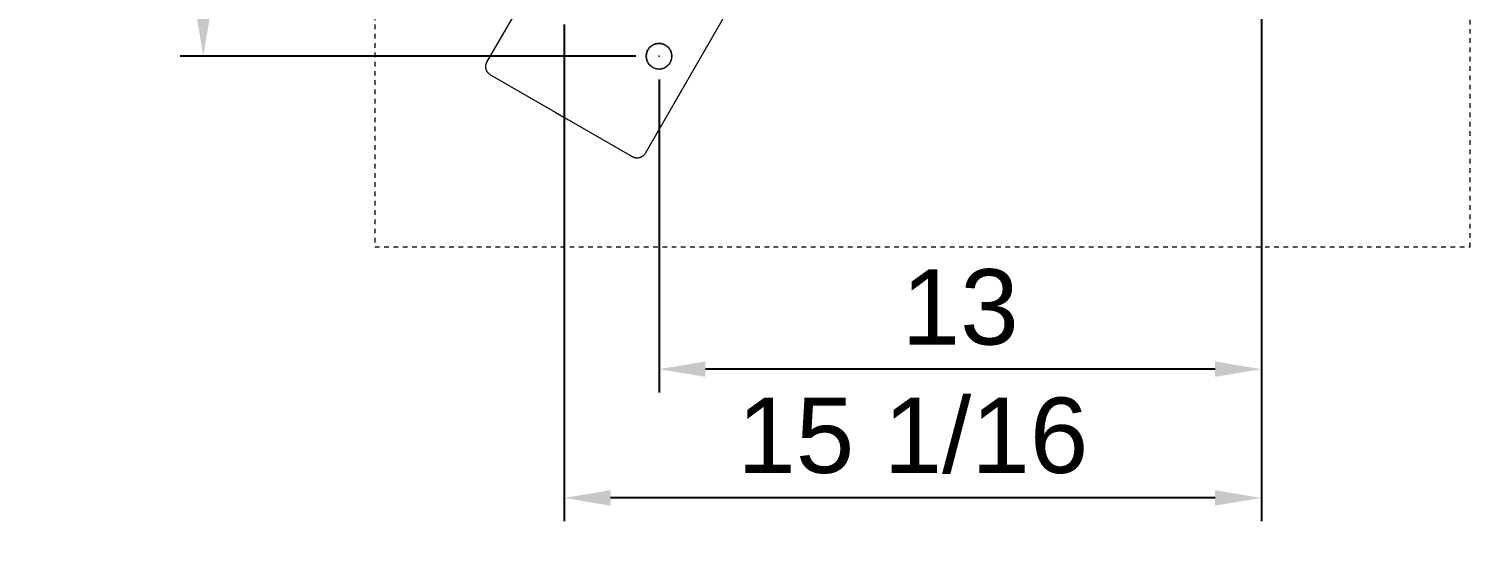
# Model space of a CAD drawing. Header units: inches. Extents: x -4 to 200, y 0 to 129.
# Drawn here: x 92.37 to 123.46, y 15.01 to 26.21 of the extents above; entities that cross this region are included whole.
import ezdxf

# ---------------------------------------------------------------- set-up
doc = ezdxf.new("R2010")
doc.units = ezdxf.units.IN
doc.header["$PDSIZE"] = -1
doc.linetypes.add('HIDDEN', pattern=[1.905, 1.27, -0.635])
for name, color, linetype, lineweight in [('ZANO_R', 7, 'Continuous', 0), ('ZANO_R_przerywana', 250, 'HIDDEN', 0), ('ZANO_W', 1, 'Continuous', 0)]:
    doc.layers.add(name, color=color, linetype=linetype, lineweight=lineweight)
doc.styles.get("Standard").update_dxf_attribs({"font": 'arial.ttf'})
doc.dimstyles.new('amerykanie', dxfattribs={"dimtxt": 50, "dimasz": 50, "dimexe": 0.5, "dimexo": 0.5, "dimgap": 1, "dimtad": 1, "dimdec": 0, "dimzin": 0, "dimlunit": 5, "dimtxsty": 'Standard', "dimcen": 0.09, "dimclrd": 1, "dimclre": 1, "dimclrt": 1, "dimazin": 0, "dimtfac": 1, "dimtdec": 0, "dimtmove": 0, "dimatfit": 3, "dimfxl": 1, "dimtzin": 0, "dimarcsym": 1})

# ---------------------------------------------------------------- blocks, each defined once
blk = doc.blocks.new('*D374')
at = {"layer": 'ZANO_W', "color": 1, "lineweight": -2}
for p, q in [((118.957, 32.617), (118.957, 18.367)), ((105.963, 25.115), (105.963, 18.367)), ((117.957, 18.867), (106.963, 18.867))]:
    blk.add_line(p, q, dxfattribs=at)
at = {"layer": 'ZANO_W', "color": 1}
for points in [[(106.963, 19.034), (106.963, 18.701), (105.963, 18.867)], [(117.957, 18.701), (117.957, 19.034), (118.957, 18.867)]]:
    blk.add_solid(points, dxfattribs=at)
at = {"layer": 'ZANO_W', "color": 1, "insert": (112.46, 20.198), "char_height": 1.625, "attachment_point": 5}
blk.add_mtext('13', dxfattribs=at)
blk = doc.blocks.new('*D375')
at = {"layer": 'ZANO_W', "color": 1, "lineweight": -2}
for p, q in [((105.463, 42.981), (95.632, 42.981)), ((96.132, 26.615), (96.132, 41.981)), ((105.463, 25.615), (95.632, 25.615))]:
    blk.add_line(p, q, dxfattribs=at)
at = {"layer": 'ZANO_W', "color": 1}
for points in [[(96.298, 41.981), (95.965, 41.981), (96.132, 42.981)], [(95.965, 26.615), (96.298, 26.615), (96.132, 25.615)]]:
    blk.add_solid(points, dxfattribs=at)
at = {"layer": 'ZANO_W', "color": 1, "insert": (94.791, 34.298), "char_height": 1.625, "attachment_point": 5, "rotation": 90}
blk.add_mtext('17 3/8', dxfattribs=at)
blk = doc.blocks.new('*D378')
at = {"layer": 'ZANO_W', "color": 1, "lineweight": -2}
for p, q in [((118.957, 32.617), (118.957, 15.59)), ((103.917, 26.296), (103.917, 15.59)), ((117.957, 16.09), (104.917, 16.09))]:
    blk.add_line(p, q, dxfattribs=at)
at = {"layer": 'ZANO_W', "color": 1}
for points in [[(104.917, 16.257), (104.917, 15.923), (103.917, 16.09)], [(117.957, 15.923), (117.957, 16.257), (118.957, 16.09)]]:
    blk.add_solid(points, dxfattribs=at)
at = {"layer": 'ZANO_W', "color": 1, "insert": (111.437, 17.43), "char_height": 1.625, "attachment_point": 5}
blk.add_mtext('15 1/16', dxfattribs=at)

msp = doc.modelspace()

# ---------------------------------------------------------------- linework, layer by layer
at = {"layer": 'ZANO_R'}
for p, q in [((102.25084, 25.48575), (104.8204, 29.93636)), ((108.23043, 27.96751), (105.6609, 23.51695)), ((105.76692, 25.80871), (105.7603, 25.8018)), ((105.77377, 25.81539), (105.76692, 25.80871)), ((105.78085, 25.82182), (105.77377, 25.81539)), ((105.78815, 25.82801), (105.78085, 25.82182)), ((105.79566, 25.83393), (105.78815, 25.82801)), ((105.80337, 25.8396), (105.79566, 25.83393)), ((105.81128, 25.84499), (105.80337, 25.8396)), ((105.81936, 25.85011), (105.81128, 25.84499)), ((105.82762, 25.85494), (105.81936, 25.85011)), ((105.83604, 25.85948), (105.82762, 25.85494)), ((105.84461, 25.86373), (105.83604, 25.85948)), ((105.85333, 25.86767), (105.84461, 25.86373)), ((105.86218, 25.87132), (105.85333, 25.86767)), ((105.87115, 25.87465), (105.86218, 25.87132)), ((105.88022, 25.87767), (105.87115, 25.87465)), ((105.8894, 25.88037), (105.88022, 25.87767)), ((105.89867, 25.88276), (105.8894, 25.88037)), ((105.90801, 25.88481), (105.89867, 25.88276)), ((105.91742, 25.88655), (105.90801, 25.88481)), ((105.92688, 25.88796), (105.91742, 25.88655)), ((105.93639, 25.88903), (105.92688, 25.88796)), ((105.94593, 25.88978), (105.93639, 25.88903)), ((105.95549, 25.89019), (105.94593, 25.88978)), ((105.96506, 25.89028), (105.95549, 25.89019)), ((105.97462, 25.89003), (105.96506, 25.89028)), ((105.98417, 25.88945), (105.97462, 25.89003)), ((105.99369, 25.88854), (105.98417, 25.88945)), ((106.00318, 25.88729), (105.99369, 25.88854)), ((106.01262, 25.88572), (106.00318, 25.88729)), ((106.022, 25.88383), (106.01262, 25.88572)), ((106.0313, 25.8816), (106.022, 25.88383)), ((106.04053, 25.87906), (106.0313, 25.8816)), ((106.04966, 25.8762), (106.04053, 25.87906)), ((106.05868, 25.87302), (106.04966, 25.8762)), ((106.06759, 25.86953), (106.05868, 25.87302)), ((106.07637, 25.86574), (106.06759, 25.86953)), ((106.08502, 25.86164), (106.07637, 25.86574)), ((106.09352, 25.85725), (106.08502, 25.86164)), ((106.10186, 25.85256), (106.09352, 25.85725)), ((106.11003, 25.84758), (106.10186, 25.85256)), ((106.11803, 25.84233), (106.11003, 25.84758)), ((106.12584, 25.8368), (106.11803, 25.84233)), ((106.13345, 25.831), (106.12584, 25.8368)), ((106.14085, 25.82495), (106.13345, 25.831)), ((106.14804, 25.81863), (106.14085, 25.82495)), ((106.15501, 25.81208), (106.14804, 25.81863)), ((106.16175, 25.80528), (106.15501, 25.81208)), ((105.68741, 25.629), (105.68707, 25.61944)), ((105.68707, 25.61944), (105.68707, 25.60987)), ((105.68707, 25.60987), (105.68741, 25.60031)), ((105.68807, 25.63855), (105.68741, 25.629)), ((105.68741, 25.60031), (105.68807, 25.59076)), ((105.68906, 25.64806), (105.68807, 25.63855)), ((105.68807, 25.59076), (105.68906, 25.58125)), ((105.69039, 25.65754), (105.68906, 25.64806)), ((105.68906, 25.58125), (105.69039, 25.57177)), ((105.69204, 25.66696), (105.69039, 25.65754)), ((105.69039, 25.57177), (105.69204, 25.56235)), ((105.69402, 25.67632), (105.69204, 25.66696)), ((105.69204, 25.56235), (105.69402, 25.55299)), ((105.69632, 25.68561), (105.69402, 25.67632)), ((105.69402, 25.55299), (105.69632, 25.5437)), ((105.69894, 25.69481), (105.69632, 25.68561)), ((105.69632, 25.5437), (105.69894, 25.5345)), ((105.70189, 25.70391), (105.69894, 25.69481)), ((105.69894, 25.5345), (105.70189, 25.5254)), ((105.70514, 25.71291), (105.70189, 25.70391)), ((105.70189, 25.5254), (105.70514, 25.5164)), ((105.70871, 25.72179), (105.70514, 25.71291)), ((105.70514, 25.5164), (105.70871, 25.50752)), ((105.71258, 25.73054), (105.70871, 25.72179)), ((105.70871, 25.50752), (105.71258, 25.49877)), ((105.71675, 25.73915), (105.71258, 25.73054)), ((105.71258, 25.49877), (105.71675, 25.49016)), ((105.72122, 25.74761), (105.71675, 25.73915)), ((105.72598, 25.75591), (105.72122, 25.74761)), ((105.73102, 25.76404), (105.72598, 25.75591)), ((105.73635, 25.77199), (105.73102, 25.76404)), ((105.74194, 25.77975), (105.73635, 25.77199)), ((105.74781, 25.78731), (105.74194, 25.77975)), ((105.75393, 25.79466), (105.74781, 25.78731)), ((105.7603, 25.8018), (105.75393, 25.79466)), ((106.16824, 25.79826), (106.16175, 25.80528)), ((106.17449, 25.79101), (106.16824, 25.79826)), ((106.18049, 25.78355), (106.17449, 25.79101)), ((106.18622, 25.77589), (106.18049, 25.78355)), ((106.19168, 25.76804), (106.18622, 25.77589)), ((106.19686, 25.76), (106.19168, 25.76804)), ((106.20177, 25.75178), (106.19686, 25.76)), ((106.20638, 25.7434), (106.20177, 25.75178)), ((106.2107, 25.73486), (106.20638, 25.7434)), ((106.21473, 25.72618), (106.2107, 25.73486)), ((106.2107, 25.49445), (106.21473, 25.50313)), ((106.21844, 25.71737), (106.21473, 25.72618)), ((106.21473, 25.50313), (106.21844, 25.51194)), ((106.22185, 25.70843), (106.21844, 25.71737)), ((106.21844, 25.51194), (106.22185, 25.52088)), ((106.22495, 25.69938), (106.22185, 25.70843)), ((106.22185, 25.52088), (106.22495, 25.52994)), ((106.22774, 25.69022), (106.22495, 25.69938)), ((106.22495, 25.52994), (106.22774, 25.53909)), ((106.2302, 25.68098), (106.22774, 25.69022)), ((106.22774, 25.53909), (106.2302, 25.54834)), ((106.23234, 25.67165), (106.2302, 25.68098)), ((106.2302, 25.54834), (106.23234, 25.55766)), ((106.23415, 25.66226), (106.23234, 25.67165)), ((106.23234, 25.55766), (106.23415, 25.56705)), ((106.23564, 25.65281), (106.23415, 25.66226)), ((106.23415, 25.56705), (106.23564, 25.57651)), ((106.2368, 25.64331), (106.23564, 25.65281)), ((106.23564, 25.57651), (106.2368, 25.586)), ((106.23763, 25.63378), (106.2368, 25.64331)), ((106.2368, 25.586), (106.23763, 25.59553)), ((106.23813, 25.62422), (106.23763, 25.63378)), ((106.23763, 25.59553), (106.23813, 25.60509)), ((106.2383, 25.61466), (106.23813, 25.62422)), ((106.23813, 25.60509), (106.2383, 25.61466)), ((102.22448, 25.38955), (102.22467, 25.39627)), ((102.22452, 25.38283), (102.22448, 25.38955)), ((102.22478, 25.37611), (102.22452, 25.38283)), ((102.22467, 25.39627), (102.22509, 25.40298)), ((102.22528, 25.36941), (102.22478, 25.37611)), ((102.22509, 25.40298), (102.22574, 25.40967)), ((102.22601, 25.36273), (102.22528, 25.36941)), ((102.22574, 25.40967), (102.22662, 25.41634)), ((102.22696, 25.35607), (102.22601, 25.36273)), ((102.22662, 25.41634), (102.22772, 25.42297)), ((102.22814, 25.34945), (102.22696, 25.35607)), ((102.22772, 25.42297), (102.22905, 25.42956)), ((102.22955, 25.34288), (102.22814, 25.34945)), ((102.22905, 25.42956), (102.23061, 25.4361)), ((102.23117, 25.33636), (102.22955, 25.34288)), ((102.23061, 25.4361), (102.23238, 25.44258)), ((102.23302, 25.32989), (102.23117, 25.33636)), ((102.23238, 25.44258), (102.23438, 25.449)), ((102.23509, 25.3235), (102.23302, 25.32989)), ((102.23438, 25.449), (102.2366, 25.45535)), ((102.23738, 25.31718), (102.23509, 25.3235)), ((102.2366, 25.45535), (102.23903, 25.46162)), ((102.23988, 25.31094), (102.23738, 25.31718)), ((102.23903, 25.46162), (102.24167, 25.4678)), ((102.2426, 25.30478), (102.23988, 25.31094)), ((102.24167, 25.4678), (102.24452, 25.47389)), ((102.24552, 25.29873), (102.2426, 25.30478)), ((102.24452, 25.47389), (102.24758, 25.47987)), ((102.24865, 25.29278), (102.24552, 25.29873)), ((102.24758, 25.47987), (102.25084, 25.48575)), ((102.25197, 25.28694), (102.24865, 25.29278)), ((102.2555, 25.28121), (102.25197, 25.28694)), ((102.25922, 25.27561), (102.2555, 25.28121)), ((102.26313, 25.27014), (102.25922, 25.27561)), ((102.26722, 25.26481), (102.26313, 25.27014)), ((102.27149, 25.25962), (102.26722, 25.26481)), ((102.27594, 25.25458), (102.27149, 25.25962)), ((102.28056, 25.24969), (102.27594, 25.25458)), ((102.28534, 25.24496), (102.28056, 25.24969)), ((102.29027, 25.2404), (102.28534, 25.24496)), ((102.29537, 25.23601), (102.29027, 25.2404)), ((102.30061, 25.2318), (102.29537, 25.23601)), ((102.30599, 25.22777), (102.30061, 25.2318)), ((102.3115, 25.22392), (102.30599, 25.22777)), ((102.31714, 25.22027), (102.3115, 25.22392)), ((102.32291, 25.21681), (102.31714, 25.22027)), ((105.39196, 23.44489), (102.32291, 25.21681)), ((105.71675, 25.49016), (105.72122, 25.4817)), ((105.72122, 25.4817), (105.72598, 25.4734)), ((105.72598, 25.4734), (105.73102, 25.46527)), ((105.73102, 25.46527), (105.73635, 25.45732)), ((105.73635, 25.45732), (105.74194, 25.44956)), ((105.74194, 25.44956), (105.74781, 25.442)), ((105.74781, 25.442), (105.75393, 25.43465)), ((105.75393, 25.43465), (105.7603, 25.42751)), ((105.7603, 25.42751), (105.76692, 25.4206)), ((105.76692, 25.4206), (105.77377, 25.41393)), ((105.77377, 25.41393), (105.78085, 25.40749)), ((105.78085, 25.40749), (105.78815, 25.4013)), ((105.78815, 25.4013), (105.79566, 25.39538)), ((105.79566, 25.39538), (105.80337, 25.38971)), ((105.80337, 25.38971), (105.81128, 25.38432)), ((105.81128, 25.38432), (105.81936, 25.3792)), ((105.81936, 25.3792), (105.82762, 25.37437)), ((105.82762, 25.37437), (105.83604, 25.36983)), ((105.83604, 25.36983), (105.84461, 25.36558)), ((105.84461, 25.36558), (105.85333, 25.36164)), ((105.85333, 25.36164), (105.86218, 25.35799)), ((105.86218, 25.35799), (105.87115, 25.35466)), ((105.87115, 25.35466), (105.88022, 25.35164)), ((105.88022, 25.35164), (105.8894, 25.34894)), ((105.8894, 25.34894), (105.89867, 25.34656)), ((105.89867, 25.34656), (105.90801, 25.3445)), ((105.90801, 25.3445), (105.91742, 25.34276)), ((105.91742, 25.34276), (105.92688, 25.34136)), ((105.92688, 25.34136), (105.93639, 25.34028)), ((105.93639, 25.34028), (105.94593, 25.33953)), ((105.94593, 25.33953), (105.95549, 25.33912)), ((105.95549, 25.33912), (105.96506, 25.33903)), ((105.96506, 25.33903), (105.97462, 25.33928)), ((105.97462, 25.33928), (105.98417, 25.33986)), ((105.98417, 25.33986), (105.99369, 25.34078)), ((105.99369, 25.34078), (106.00318, 25.34202)), ((106.00318, 25.34202), (106.01262, 25.34359)), ((106.01262, 25.34359), (106.022, 25.34549)), ((106.022, 25.34549), (106.0313, 25.34771)), ((106.0313, 25.34771), (106.04053, 25.35025)), ((106.04053, 25.35025), (106.04966, 25.35311)), ((106.04966, 25.35311), (106.05868, 25.35629)), ((106.05868, 25.35629), (106.06759, 25.35978)), ((106.06759, 25.35978), (106.07637, 25.36357)), ((106.07637, 25.36357), (106.08502, 25.36767)), ((106.08502, 25.36767), (106.09352, 25.37206)), ((106.09352, 25.37206), (106.10186, 25.37675)), ((106.10186, 25.37675), (106.11003, 25.38173)), ((106.11003, 25.38173), (106.11803, 25.38698)), ((106.11803, 25.38698), (106.12584, 25.39251)), ((106.12584, 25.39251), (106.13345, 25.39831)), ((106.13345, 25.39831), (106.14085, 25.40437)), ((106.14085, 25.40437), (106.14804, 25.41068)), ((106.14804, 25.41068), (106.15501, 25.41723)), ((106.15501, 25.41723), (106.16175, 25.42403)), ((106.16175, 25.42403), (106.16824, 25.43105)), ((106.16824, 25.43105), (106.17449, 25.4383)), ((106.17449, 25.4383), (106.18049, 25.44576)), ((106.18049, 25.44576), (106.18622, 25.45342)), ((106.18622, 25.45342), (106.19168, 25.46127)), ((106.19168, 25.46127), (106.19686, 25.46931)), ((106.19686, 25.46931), (106.20177, 25.47753)), ((106.20177, 25.47753), (106.20638, 25.48591)), ((106.20638, 25.48591), (106.2107, 25.49445)), ((103.72172, 24.41079), (103.99453, 24.25328)), ((105.39784, 23.44163), (105.39196, 23.44489)), ((105.40383, 23.43857), (105.39784, 23.44163)), ((105.40991, 23.43572), (105.40383, 23.43857)), ((105.41609, 23.43307), (105.40991, 23.43572)), ((105.42236, 23.43064), (105.41609, 23.43307)), ((105.42871, 23.42843), (105.42236, 23.43064)), ((105.43513, 23.42643), (105.42871, 23.42843)), ((105.44161, 23.42465), (105.43513, 23.42643)), ((105.44815, 23.4231), (105.44161, 23.42465)), ((105.45474, 23.42177), (105.44815, 23.4231)), ((105.46137, 23.42066), (105.45474, 23.42177)), ((105.46804, 23.41979), (105.46137, 23.42066)), ((105.47473, 23.41914), (105.46804, 23.41979)), ((105.48144, 23.41872), (105.47473, 23.41914)), ((105.48816, 23.41852), (105.48144, 23.41872)), ((105.49488, 23.41856), (105.48816, 23.41852)), ((105.5016, 23.41883), (105.49488, 23.41856)), ((105.5083, 23.41933), (105.5016, 23.41883)), ((105.51499, 23.42005), (105.5083, 23.41933)), ((105.52164, 23.42101), (105.51499, 23.42005)), ((105.52826, 23.42219), (105.52164, 23.42101)), ((105.53484, 23.42359), (105.52826, 23.42219)), ((105.54136, 23.42522), (105.53484, 23.42359)), ((105.54782, 23.42707), (105.54136, 23.42522)), ((105.55422, 23.42914), (105.54782, 23.42707)), ((105.56054, 23.43143), (105.55422, 23.42914)), ((105.56678, 23.43393), (105.56054, 23.43143)), ((105.57293, 23.43664), (105.56678, 23.43393)), ((105.57898, 23.43957), (105.57293, 23.43664)), ((105.58493, 23.44269), (105.57898, 23.43957)), ((105.59078, 23.44602), (105.58493, 23.44269)), ((105.5965, 23.44955), (105.59078, 23.44602)), ((105.6021, 23.45327), (105.5965, 23.44955)), ((105.60757, 23.45717), (105.6021, 23.45327)), ((105.6129, 23.46127), (105.60757, 23.45717)), ((105.61809, 23.46554), (105.6129, 23.46127)), ((105.62314, 23.46998), (105.61809, 23.46554)), ((105.62802, 23.4746), (105.62314, 23.46998)), ((105.63275, 23.47938), (105.62802, 23.4746)), ((105.63731, 23.48432), (105.63275, 23.47938)), ((105.6417, 23.48941), (105.63731, 23.48432)), ((105.64591, 23.49465), (105.6417, 23.48941)), ((105.64994, 23.50003), (105.64591, 23.49465)), ((105.65379, 23.50555), (105.64994, 23.50003)), ((105.65744, 23.51119), (105.65379, 23.50555)), ((105.6609, 23.51695), (105.65744, 23.51119))]:
    msp.add_line(p, q, dxfattribs=at)
msp.add_circle((105.96264, 25.61464), 0.27562, dxfattribs=at)
msp.add_point((105.96266, 25.61466), dxfattribs=at)
at = {"layer": 'ZANO_R_przerywana', "ltscale": 0.05}
for p, q in [((99.83553, 47.09585), (99.83553, 21.50146)), ((123.46112, 21.50146), (123.46112, 47.09585)), ((99.83553, 21.50146), (123.46112, 21.50146))]:
    msp.add_line(p, q, dxfattribs=at)

# ---------------------------------------------------------------- dimensions: what is measured, and where the dimension line sits
at = {"layer": 'ZANO_W'}
dim = msp.add_linear_dim(base=(96.1318, 42.98148), p1=(105.96264, 25.61464), p2=(105.96321, 42.98148), angle=90, dimstyle='amerykanie', override={"dimtxt": 1.625, "dimasz": 1, "dimgap": 0.5, "dimdec": 4, "dimaunit": 1, "dimadec": 1, "dimtdec": 4, "dimtmove": 1, "dimfrac": 2}, dxfattribs=at)
dim.commit()
dim.dimension.update_dxf_attribs({"geometry": '*D375', "text_midpoint": (94.79103, 34.29806)})
for base, p2, picture, middle in [((103.91663, 16.09015), (103.91663, 26.79597), '*D378', (111.43663, 17.43037)), ((105.96264, 18.86737), (105.96264, 25.61464), '*D374', (112.45964, 20.19761))]:
    dim = msp.add_linear_dim(base=base, p1=(118.95663, 33.11735), p2=p2, dimstyle='amerykanie', override={"dimtxt": 1.625, "dimasz": 1, "dimgap": 0.5, "dimdec": 4, "dimaunit": 1, "dimadec": 1, "dimtdec": 4, "dimtmove": 1, "dimfrac": 2}, dxfattribs=at)
    dim.commit()
    dim.dimension.update_dxf_attribs({"geometry": picture, "text_midpoint": middle})

doc.saveas('drawing.dxf')
